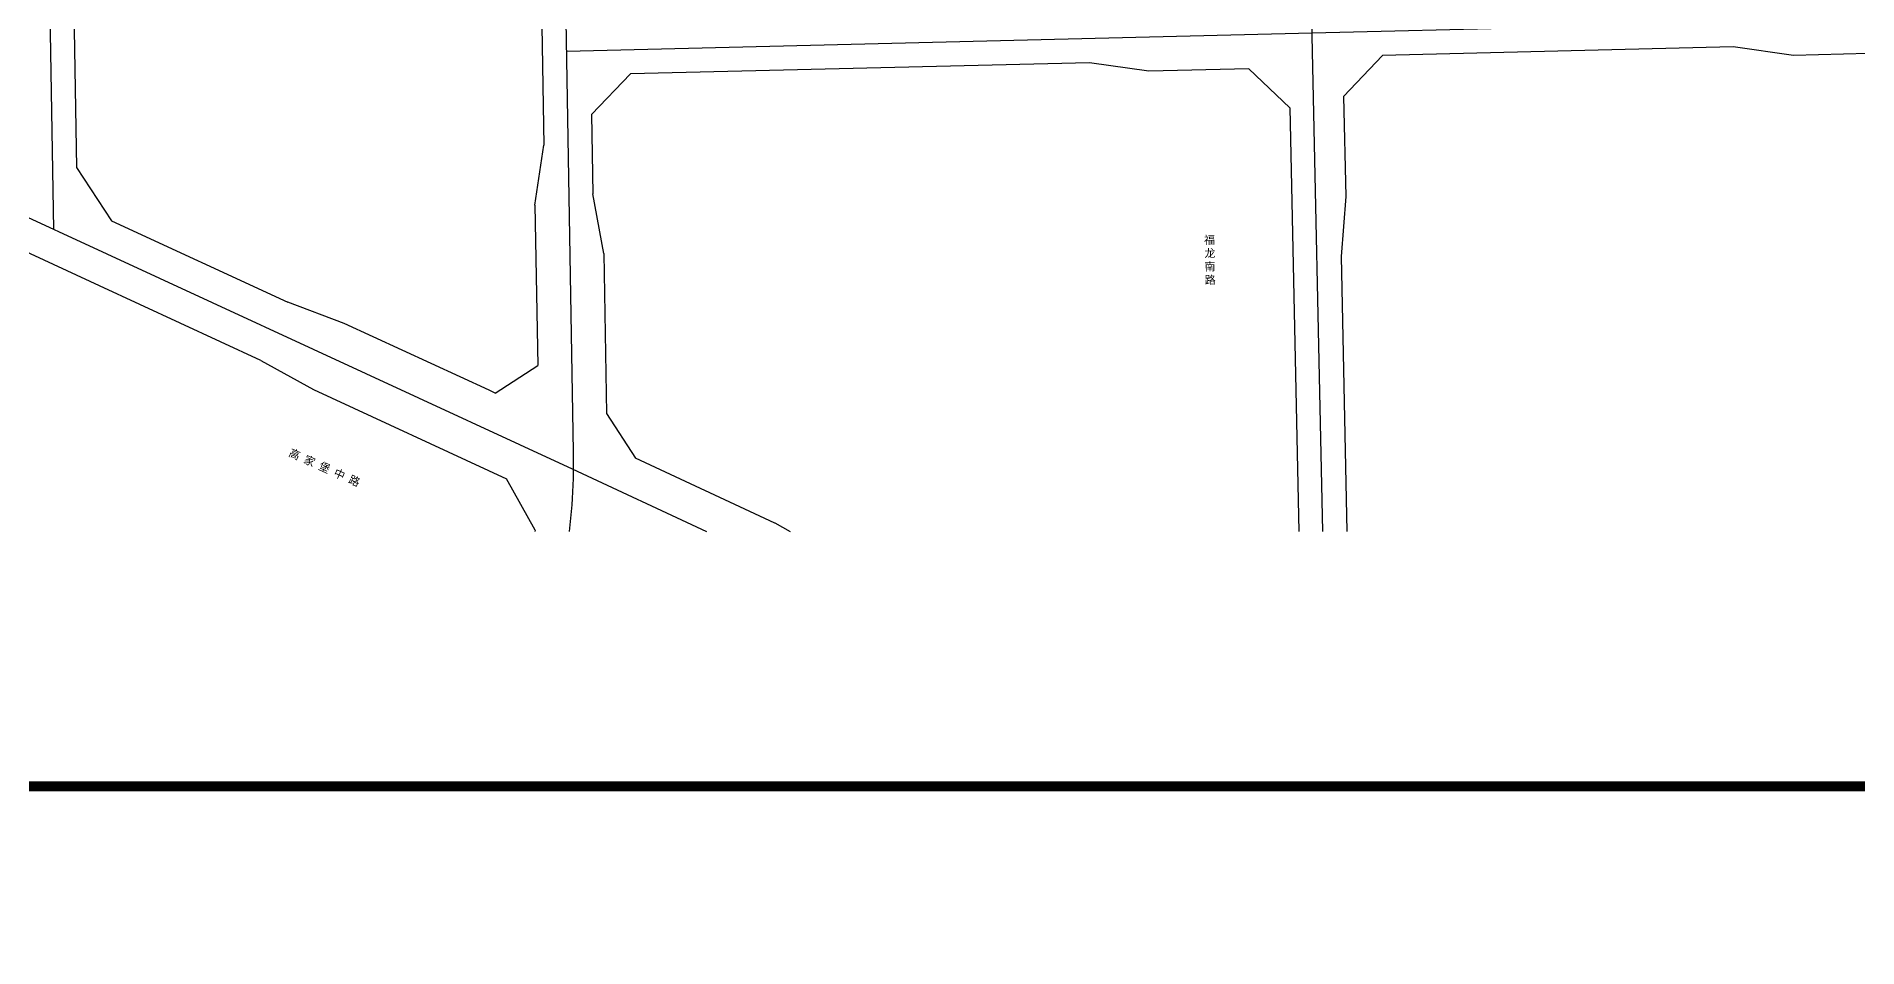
# Model space of a CAD drawing. Extents: x 529262 to 576451, y 2694391 to 2717535.
# Drawn here: x 565463 to 566374, y 2708611 to 2709067 of the extents above; entities that cross this region are included whole.
import ezdxf
from ezdxf.enums import TextEntityAlignment as Align
from ezdxf.xclip import XClip

# ---------------------------------------------------------------- set-up
doc = ezdxf.new("R2010")
doc.units = 0
doc.header["$XCLIPFRAME"] = 0
for name, color, linetype in [('PP-COM', 7, 'Continuous'), ('PUB_TITLE', 4, 'Continuous'), ('RD-中线', 40, 'Continuous'), ('RD-红线', 7, 'Continuous'), ('RD-路名', 7, 'Continuous')]:
    doc.layers.add(name, color=color, linetype=linetype)
doc.styles.add('黑体', font='simhei.ttf')

# ---------------------------------------------------------------- blocks, each defined once
blk = doc.blocks.new('A$C19FD0107')
at = {"layer": 'RD-中线', "color": 8, "linetype": 'Continuous', "flags": 128}
for points in [[(-5541.36, 15473.92), (-5526.14, 14579.62)], [(-5679.58, 14650.47), (-5266.95, 14459.94)], [(-4566.71, 14685.78), (-4897.06, 14677.67), (-5269.82, 14668.53)], [(-5266.95, 14459.94), (-4678.61, 14185.8)]]:
    blk.add_lwpolyline(points, dxfattribs=at)
for points in [[(-5280.16, 15276.46), (-5279.76, 15252.59, 0.00004), (-5279.76, 15252.5), (-5266.41, 14468.45)], [(-4888.51, 14283.61), (-4903.42, 14970.56, -0.026268), (-4902.93, 14986.3), (-4902.23, 14994.64, 0.026268), (-4901.75, 15010.38), (-4907.67, 15283.2)], [(-5266.41, 14468.45, -0.044273), (-5270.2, 14415.56), (-5344.03, 13957.93)], [(-4490.73, 14139.44, 0), (-4490.29, 14139.42)], [(-3818.25, 14086.17, 0), (-3817.74, 14086.17)]]:
    blk.add_lwpolyline(points, format="xyb", dxfattribs=at)
at = {"layer": 'RD-红线', "color": 8}
for p, q in [((-5380.93, 14532.68), (-5409.11, 14543.21)), ((-5165.66, 14432.93), (-5139.42, 14418.18))]:
    blk.add_line(p, q, dxfattribs=at)
at = {"layer": 'RD-红线', "color": 8, "linetype": 'Continuous', "flags": 128}
for points in [[(-5286.6, 14949.39), (-5281.02, 14621.76)], [(-5520.35, 14944.52), (-5514.66, 14610.63)], [(-4686.57, 14670.84), (-4861.87, 14666.53)], [(-4656.46, 14666.57), (-4686.57, 14670.84)], [(-4606.47, 14667.8), (-4656.46, 14666.57)], [(-5008.42, 14662.94), (-5237.77, 14657.31)], [(-4978.72, 14658.67), (-5008.42, 14662.94)], [(-4928.74, 14659.89), (-4978.72, 14658.67)], [(-5257.28, 14636.98), (-5256.61, 14597.47)], [(-5285.51, 14591.68), (-5281.02, 14621.76)], [(-5285.51, 14591.68), (-5284.15, 14511.69)], [(-5251.1, 14567.56), (-5256.61, 14597.47)], [(-5497.24, 14583.91), (-5409.11, 14543.21)], [(-5251.1, 14567.56), (-5249.74, 14487.57)], [(-5422.58, 14514.18), (-5396.29, 14499.57), (-5299.76, 14455)]]:
    blk.add_lwpolyline(points, dxfattribs=at)
at = {"layer": 'RD-红线', "color": 8}
for points in [[(-4861.87, 14666.53), (-4881.37, 14646.11, 0.413384)], [(-5237.77, 14657.31), (-5257.28, 14636.98, 0.412015)], [(-4908.25, 14640.33), (-4928.74, 14659.89, 0.415042)], [(-5514.66, 14610.63), (-5497.24, 14583.91, 0.287879)], [(-5305.44, 14497.82), (-5284.15, 14511.69, 0.55294)], [(-5249.74, 14487.57), (-5235.3, 14465.33, 0.286941)], [(-5285.42, 14429.29), (-5299.76, 14455, 0.325525)]]:
    blk.add_lwpolyline(points, format="xyb", dxfattribs=at)
for points in [[(-4908.25, 14640.33), (-4901.72, 14339.23), (-4901.6, 14333.7)], [(-4881.37, 14646.11), (-4880.28, 14596.12)], [(-4880.29, 14596.12), (-4882.63, 14566.06)], [(-4882.63, 14566.06), (-4882.63, 14566.04), (-4877.17, 14314.45), (-4877.16, 14313.85)]]:
    blk.add_lwpolyline(points, dxfattribs=at)
at = {"layer": 'RD-红线', "color": 8, "linetype": 'Continuous'}
blk.add_lwpolyline([(-5422.58, 14514.18), (-5503.25, 14551.43), (-5542.39, 14569.51)], dxfattribs=at)
at = {"layer": 'RD-红线', "color": 8, "flags": 128}
for points in [[(-5305.44, 14497.82), (-5308.46, 14499.22), (-5380.93, 14532.68)], [(-5165.67, 14432.89), (-5235.3, 14465.33)]]:
    blk.add_lwpolyline(points, dxfattribs=at)
at = {"layer": 'RD-红线', "color": 8, "linetype": 'Continuous', "flags": 128}
blk.add_lwpolyline([(-5285.42, 14429.29, -0.009838), (-5286.98, 14418.26), (-5297.95, 14350.28)], format="xyb", dxfattribs=at)

msp = doc.modelspace()

# ---------------------------------------------------------------- linework, layer by layer
at = {"layer": 'PUB_TITLE', "color": 7, "const_width": 5}
msp.add_lwpolyline([(568193.3, 2711843.351), (568193.3, 2708691.925), (561392.748, 2708691.925), (561392.748, 2712581.567), (569352.748, 2712581.567)], dxfattribs=at)

# ---------------------------------------------------------------- block references
at = {"layer": 'PP-COM'}
ref = msp.add_blockref('A$C19FD0107', (570997.993, 2694390.603), dxfattribs=at)
XClip(ref).set_block_clipping_path([(-9366.4383134884, 14428.6043910822), (-3328.4480743363, 17452.7484863754)])

# ---------------------------------------------------------------- texts
at = {"layer": 'RD-路名', "color": 7, "style": '黑体'}
msp.add_text('高 家 堡 中 路   ', height=4, rotation=336.004476, dxfattribs=at).set_placement((565611.07, 2708849.673), align=Align.MIDDLE)
at = {"layer": 'RD-路名', "color": 7, "insert": (566046.888, 2708966.921), "char_height": 4, "width": 50.99419, "attachment_point": 1, "rotation": 1.017286, "style": '黑体'}
msp.add_mtext('福\\P龙\\P南\\P路', dxfattribs=at)

doc.saveas('drawing.dxf')
